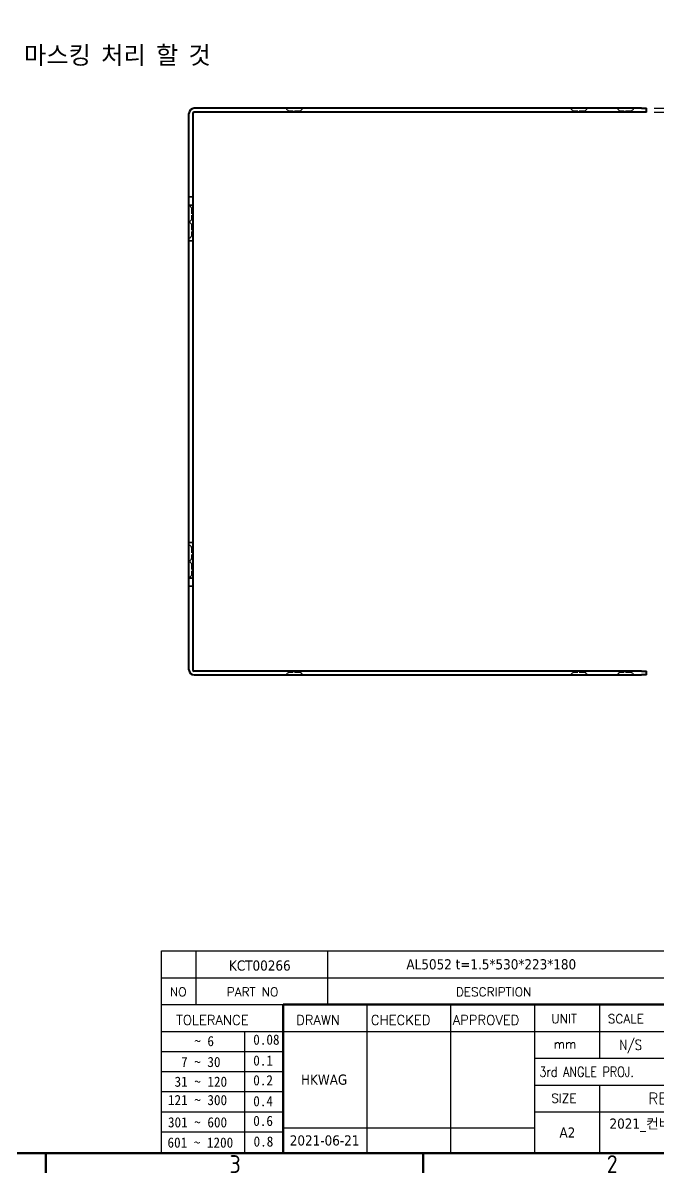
# Model space of a CAD drawing. Header units: millimetres. Extents: x 0 to 1188, y 0 to 840.
# Drawn here: x 733.6 to 983.4, y 12.1 to 464.7 of the extents above; entities that cross this region are included whole.
import ezdxf
from ezdxf.enums import TextEntityAlignment as Align

# ---------------------------------------------------------------- set-up
doc = ezdxf.new("R2010")
doc.units = ezdxf.units.MM
doc.header["$LTSCALE"] = 2
doc.linetypes.add('DASHED', pattern=[0.2067, 0.1654, -0.0413])
doc.layers.get('0').update_dxf_attribs({"color": 3, "lineweight": 25})
for name, color, linetype, lineweight in [('가려진 것(ISO)', 2, 'DASHED', 35), ('가시적인 것(ISO)', 3, 'Continuous', 40), ('경계(ISO)', 7, 'Continuous', 50), ('기호(ISO)', 5, 'Continuous', 25), ('제목(ISO)', 5, 'Continuous', 50), ('치수(ISO)', 2, 'Continuous', 25)]:
    doc.layers.add(name, color=color, linetype=linetype, lineweight=lineweight)
doc.styles.add('HAN_291', font='')
doc.styles.add('RC_284', font='ROMANC.shx')
doc.styles.add('RC_287', font='ROMANC.shx')
doc.styles.add('RC_292', font='ROMANC.shx')
doc.styles.add('문자 텍스트_PSTEK_POSCO', font='isocp.shx')
doc.styles.add('치수 텍스트_PSTEK_POSCO', font='isocp.shx')
doc.styles.add('텍스트 스타일198', font='tahoma.ttf')
doc.styles.add('텍스트 스타일333', font='ROMANC.shx', dxfattribs={"width": 0.800000011920929})
doc.styles.get('HAN_291').set_extended_font_data('GulimChe')
doc.dimstyles.new('치수_PSTEK_POSCO', dxfattribs={"dimscale": 2, "dimtxt": 3.5, "dimasz": 2.5, "dimexe": 2, "dimexo": 2.5, "dimgap": 1, "dimtad": 1, "dimrnd": 1e-08, "dimdsep": 46, "dimtxsty": '치수 텍스트_PSTEK_POSCO', "dimcen": 0.09, "dimdle": 10, "dimclrd": 7, "dimclre": 7, "dimclrt": 2, "dimadec": 1, "dimazin": 2, "dimtfac": 1, "dimtmove": 0, "dimatfit": 3, "dimfxl": 0, "dimtolj": 1, "dimlwd": -1, "dimlwe": -1, "dimarcsym": 0})
doc.dimstyles.new('치수_PSTEK_POSCO$7', dxfattribs={"dimscale": 2, "dimtxt": 3.5, "dimasz": 2.5, "dimexe": 2, "dimexo": 2.5, "dimgap": 1, "dimtad": 1, "dimrnd": 1e-08, "dimdsep": 46, "dimtxsty": '치수 텍스트_PSTEK_POSCO', "dimcen": 0.09, "dimdle": 10, "dimclrd": 7, "dimclre": 7, "dimclrt": 2, "dimadec": 1, "dimazin": 2, "dimtfac": 1, "dimtmove": 0, "dimatfit": 3, "dimfxl": 0, "dimtolj": 1, "dimlwd": -1, "dimlwe": -1, "dimarcsym": 0})

# ---------------------------------------------------------------- blocks, each defined once
blk = doc.blocks.new('경계 Default Border')
at = {"layer": '경계(ISO)'}
for p, q in [((371.25, 10), (371.25, 6.100000143051147)), ((445.4999923706055, 10), (445.4999923706055, 6.100000143051147))]:
    blk.add_line(p, q, dxfattribs=at)
at = {"layer": '경계(ISO)', "flags": 128}
blk.add_lwpolyline([(10, 10), (10, 410), (584.0000152587891, 410), (584.0000152587891, 10), (10, 10)], dxfattribs=at)
at = {"layer": '경계(ISO)', "color": 2, "char_height": 3.499999940395355, "attachment_point": 7, "style": '문자 텍스트_PSTEK_POSCO'}
for s, insert in [('3', (407.4049628911206, 6.066626997571438)), ('2', (481.6073627700749, 6.066626997571438))]:
    blk.add_mtext(s, dxfattribs=dict(at, insert=insert))
blk = doc.blocks.new('제목 블록 PSTEK')
at = {"color": 180}
for p, q in [((182.475792979055, 11.79100474011392), (182.4757929790549, 51.56524660363496)), ((182.4757929790549, 51.56524660363496), (372.4757929537551, 51.56524660363496)), ((189.2651435055721, 51.56524660363496), (189.2651435055722, 41.00524660363494)), ((215.2152739891528, 41.00524660363494), (215.2152739891528, 51.56524660363496)), ((182.475792979055, 46.2852466036349), (372.4757929537551, 46.28524660363492)), ((182.475792979055, 41.00524660363493), (206.451475290024, 41.00524660363493)), ((222.9401812389276, 11.79100474011392), (222.9401812389276, 41.00524660363494)), ((239.4288871878316, 11.79100474011392), (239.4288871878316, 41.00524660363494)), ((255.9175931367356, 11.79100474011392), (255.9175931367356, 41.00524660363494)), ((268.6918866058747, 41.00524660363494), (268.6918866058747, 30.44524660363498)), ((182.475792979055, 35.72524660363497), (206.451475290024, 35.72524660363497)), ((198.8621818849491, 12.02524660363491), (198.8621818849491, 35.72524660363497)), ((206.451475290024, 35.72524660363497), (372.4757929537551, 35.72524660363497)), ((182.475792979055, 31.77524660363492), (206.451475290024, 31.77524660363492)), ((255.917593136736, 30.44524660363498), (372.4757929537552, 30.44524660363501)), ((182.475792979055, 27.82524660363487), (206.451475290024, 27.82524660363487)), ((255.9175931367359, 25.16524660363502), (372.4757929537552, 25.165246603635)), ((268.6918866058744, 25.16524660363502), (268.6918866058744, 11.79100474011392)), ((182.475792979055, 23.87524660363505), (206.451475290024, 23.87524660363505)), ((182.475792979055, 19.92524660363478), (206.451475290024, 19.92524660363478)), ((255.9175931367359, 19.88524660363481), (310.0881549537553, 19.88524660363481)), ((182.475792979055, 15.97524660363496), (206.451475290024, 15.97524660363496)), ((206.451475290024, 16.74100474011396), (255.9175931367359, 16.74100474011396)), ((182.475792979055, 11.79100474011392), (372.4757929537551, 11.79100474011389))]:
    blk.add_line(p, q, dxfattribs=at)
at = {"color": 7, "lineweight": 50}
for p, q in [((206.4514752900237, 11.79100474011392), (206.4514752900237, 41.00524660363494)), ((206.451475290024, 41.00524660363494), (372.4757929537551, 41.00524660363496))]:
    blk.add_line(p, q, dxfattribs=at)
at = {"layer": '제목(ISO)', "lineweight": 18}
blk.add_line((182.475792979055, 35.72500474011393), (182.475792979055, 11.79100474011392), dxfattribs=at)
at = {"color": 2}
for s, height, style, p in [('NO', 1.742399930953979, 'RC_284', (184.135398793432, 42.62317362549192)), ('PART NO', 1.742399930953979, 'RC_284', (195.3359407378685, 42.62317362549192)), ('DESCRIPTION', 1.742399930953979, 'RC_284', (240.4025565652523, 42.62317362549192)), (' TOLERANCE', 1.899999976158142, 'RC_287', (184.0872874387979, 37.00893196870329)), ('DRAWN', 1.899999976158142, 'RC_287', (208.9766620976279, 37.00893196870329)), ('CHECKED', 1.899999976158142, 'RC_287', (223.6856844514997, 37.00893196870329)), ('APPROVED', 1.899999976158142, 'RC_287', (239.7795453577791, 37.00893196870329)), ('UNIT', 1.742399930953979, 'RC_284', (259.1652673287452, 37.34317362549218)), ('SCALE', 1.742399930953979, 'RC_284', (270.2934779252897, 37.34317362549218)), ('    ~ 6', 2.000000029802322, 'HAN_291', (183.7721304966814, 32.8176515608431)), ('0.08', 2.000000029802322, 'HAN_291', (200.5467345600617, 33.09873600004101)), ('mm', 1.742399930953979, 'RC_284', (259.6505418159997, 32.3543089683787)), ('  7 ~ 30', 2.000000029802322, 'HAN_291', (183.7721304966814, 28.70538114822415)), ('0.1', 2.000000029802322, 'HAN_291', (200.5467345600617, 28.98646558742206)), (' 31 ~ 120', 2.000000029802322, 'HAN_291', (183.7721304966814, 24.82628181916237)), ('0.2', 2.000000029802322, 'HAN_291', (200.5467345600617, 25.10736625836028)), ('121 ~ 300', 2.000000029802322, 'HAN_291', (183.7721304966814, 21.21401206133254)), ('0.4', 2.000000029802322, 'HAN_291', (200.5467345600617, 20.99509650053045)), ('SIZE', 1.742399930953979, 'RC_284', (259.1652673287452, 21.69497768947366)), ('REFERENCE', 2.178000062704086, 'RC_292', (278.2741065029841, 21.43214925458022)), ('301 ~ 600', 2.000000029802322, 'HAN_291', (183.7721304966814, 16.83491273227077)), ('0.6', 2.000000029802322, 'HAN_291', (200.5467345600617, 17.11599717146868)), ('601 ~ 1200', 2.000000029802322, 'HAN_291', (183.6802025156883, 12.84759660881125)), ('0.8', 2.000000029802322, 'HAN_291', (200.6097246063884, 13.05732192299702))]:
    blk.add_text(s, height=height, dxfattribs=dict(at, style=style)).set_placement(p)
at = {"color": 7, "style": '텍스트 스타일333', "width": 0.7999999523162842}
blk.add_text('N/S', height=2.000000029802322, dxfattribs=at).set_placement((274.7838860285014, 33.08524660363496), align=Align.MIDDLE_CENTER)
at = {"color": 2, "style": '텍스트 스타일333', "width": 0.7999999523162842}
blk.add_text('3rd ANGLE PROJ.', height=2.000000029802322, dxfattribs=at).set_placement((256.8430306642954, 26.76148381654429))
at = {"layer": '제목(ISO)', "color": 7, "style": '텍스트 스타일198'}
for tag, p in [('부품_번호_001', (195.7695533017279, 47.68004260673702)), ('설명_001', (230.6837384546629, 47.92245856837096)), ('재질_001', (290.6002202955571, 47.92524659519488)), ("3._Q'TY_001", (312.7051684940307, 47.92188863680521)), ('4._COLOR_001', (314.3877231694799, 49.65982273256562)), ('질량\\P3;_001', (350.2085769879711, 48.1643332325385)), ('4._COLOR_002', (318.4070313024109, 46.23594349391411)), ('1._MODEL_NAME_001', (324.6807983331864, 37.3878831132399)), ('제목_001', (334.103798716817, 32.12134217035067)), ('설계자_001', (209.9396160013646, 25.23446884679021)), ('부품_번호_001', (334.4287935549598, 26.8052465951949)), ('프로젝트_001', (270.6336253479604, 16.57669647447151)), ('시트_크기_001', (260.7896290458918, 14.81730632141838)), ('작성_날짜_001', (207.7280646059359, 13.26600473167383)), ('프로젝트_002', (280.6949477658097, 13.15015412004236))]:
    blk.add_attdef(tag, p, '', height=2.000000029802322, dxfattribs=at)
for tag, p in [('점검자', (231.1845342133799, 26.23312567187446)), ('엔지니어링_승인자', (247.673240162284, 26.23312567187446)), ('점검_날짜', (231.1845342133799, 14.26600474011394)), ('엔지니어링_승인_날짜', (247.6732401622839, 14.26600474011394))]:
    blk.add_attdef(tag, text='', height=2.000000029802322, dxfattribs=at).set_placement(p, align=Align.MIDDLE_CENTER)
blk = doc.blocks.new('*D37')
at = {"layer": 'Defpoints', "color": 0, "transparency": 16777216}
for p in [(976.8454950355433, 431.1160140008469), (1009.279501122857, 431.1160140008469), (976.8454950355432, 429.6160140008469)]:
    blk.add_point(p, dxfattribs=at)
at = {"layer": '치수(ISO)', "color": 7, "transparency": 16777216}
for p, q in [((1009.279501122857, 436.1160140008469), (1009.279501122857, 441.1160140008469)), ((981.8454950355433, 431.1160140008469), (1013.279501122857, 431.1160140008469)), ((1009.279501122857, 431.1160140008469), (1009.279501122857, 429.6160140008469)), ((981.8454950355432, 429.6160140008469), (1013.279501122857, 429.6160140008469)), ((1009.279501122857, 424.6160140008469), (1009.279501122857, 399.7367334213054))]:
    blk.add_line(p, q, dxfattribs=at)
for points in [[(1008.446167789524, 436.1160140008469), (1010.112834456191, 436.1160140008469), (1009.279501122857, 431.1160140008469)], [(1008.446167789524, 424.6160140008469), (1010.112834456191, 424.6160140008469), (1009.279501122857, 429.6160140008469)]]:
    blk.add_solid(points, dxfattribs=at)
at = {"layer": '치수(ISO)', "color": 2, "transparency": 16777216, "insert": (1003.779501122857, 401.7367334213056), "char_height": 7, "attachment_point": 4, "rotation": 90, "style": '치수 텍스트_PSTEK_POSCO'}
blk.add_mtext('\\A1;1.5t', dxfattribs=at)

msp = doc.modelspace()

# ---------------------------------------------------------------- linework, layer by layer
at = {"layer": '가려진 것(ISO)', "ltscale": 1.548747420310974}
for p, q in [((838.0954950355417, 429.9660140008474), (836.9454950355417, 431.1160140008474)), ((842.5954950355417, 429.9660140008474), (843.7454950355416, 431.1160140008474)), ((950.0954950355417, 429.9660140008464), (948.9454950355417, 431.1160140008465)), ((954.5954950355417, 429.9660140008464), (955.7454950355417, 431.1160140008463)), ((968.3954950355309, 429.9660140008463), (967.2454950355308, 431.1160140008463)), ((972.8954950355308, 429.9660140008463), (974.0454950355308, 431.1160140008462)), ((799.9954950354482, 391.8660140008477), (798.8454950354483, 393.0160140008477)), ((799.9954950354482, 387.3660140008477), (798.8454950354483, 386.2160140008477)), ((799.9954950355416, 385.3660140008478), (798.8454950355417, 386.5160140008477)), ((799.9954950355416, 380.8660140008477), (798.8454950355417, 379.7160140008477)), ((799.9954950355416, 258.3660140008477), (798.8454950355417, 259.5160140008477)), ((799.9954950355416, 253.8660140008477), (798.8454950355417, 252.7160140008477)), ((799.9954950354482, 251.8660140008477), (798.8454950354483, 253.0160140008477)), ((799.9954950354482, 247.3660140008477), (798.8454950354483, 246.2160140008477)), ((838.0954950355417, 209.2660140008481), (836.9454950355417, 208.1160140008481)), ((842.5954950355417, 209.2660140008481), (843.7454950355416, 208.1160140008481)), ((950.0954950355417, 209.2660140008491), (948.9454950355417, 208.116014000849)), ((954.5954950355417, 209.2660140008491), (955.7454950355417, 208.1160140008491)), ((968.3954950355309, 209.2660140008492), (967.2454950355308, 208.1160140008492)), ((972.8954950355308, 209.2660140008492), (974.0454950355308, 208.1160140008492))]:
    msp.add_line(p, q, dxfattribs=at)
at = {"layer": '가려진 것(ISO)', "ltscale": 6.731653690338135}
for p, q in [((842.5954950355417, 429.9660140008474), (838.0954950355418, 429.9660140008474)), ((954.5954950355417, 429.9660140008464), (950.0954950355418, 429.9660140008464)), ((972.8954950355308, 429.9660140008463), (968.3954950355309, 429.9660140008463)), ((799.9954950354482, 391.8660140008478), (799.9954950354482, 387.3660140008477)), ((799.9954950355416, 385.3660140008478), (799.9954950355416, 380.8660140008477)), ((799.9954950355416, 258.3660140008477), (799.9954950355416, 253.8660140008477)), ((799.9954950354482, 251.8660140008477), (799.9954950354482, 247.3660140008477)), ((842.5954950355417, 209.2660140008481), (838.0954950355418, 209.2660140008481)), ((954.5954950355417, 209.2660140008491), (950.0954950355418, 209.2660140008491)), ((972.8954950355308, 209.2660140008493), (968.3954950355309, 209.2660140008492))]:
    msp.add_line(p, q, dxfattribs=at)
at = {"layer": '가려진 것(ISO)', "ltscale": 0.3332219123840332}
for p, q in [((838.0954950355417, 429.6160140008474), (838.0954950355417, 429.9660140008474)), ((842.5954950355417, 429.6160140008474), (842.5954950355417, 429.9660140008474)), ((950.0954950355417, 429.6160140008464), (950.0954950355417, 429.9660140008464)), ((954.5954950355417, 429.6160140008464), (954.5954950355417, 429.9660140008464)), ((968.3954950355309, 429.6160140008462), (968.3954950355309, 429.9660140008463)), ((972.8954950355308, 429.6160140008462), (972.8954950355308, 429.9660140008462)), ((800.3454950354483, 391.8660140008477), (799.9954950354482, 391.8660140008477)), ((800.3454950354483, 387.3660140008477), (799.9954950354482, 387.3660140008477)), ((800.3454950355417, 385.3660140008478), (799.9954950355416, 385.3660140008478)), ((800.3454950355417, 380.8660140008477), (799.9954950355416, 380.8660140008477)), ((800.3454950355417, 258.3660140008477), (799.9954950355416, 258.3660140008477)), ((800.3454950355417, 253.8660140008477), (799.9954950355416, 253.8660140008477)), ((800.3454950354483, 251.8660140008477), (799.9954950354482, 251.8660140008477)), ((800.3454950354483, 247.3660140008477), (799.9954950354482, 247.3660140008477)), ((838.0954950355417, 209.2660140008481), (838.0954950355417, 209.6160140008481)), ((842.5954950355417, 209.2660140008481), (842.5954950355417, 209.6160140008481)), ((950.0954950355417, 209.2660140008491), (950.0954950355417, 209.6160140008491)), ((954.5954950355417, 209.2660140008491), (954.5954950355417, 209.6160140008491)), ((968.3954950355309, 209.2660140008492), (968.3954950355309, 209.6160140008492)), ((972.8954950355308, 209.2660140008493), (972.8954950355308, 209.6160140008493))]:
    msp.add_line(p, q, dxfattribs=at)
at = {"layer": '가려진 것(ISO)', "ltscale": 1.428422451019287}
for p, q in [((800.3454950355343, 396.2160140008477), (798.8454950355343, 396.2160140008477)), ((800.3454950355343, 393.0160140008477), (798.8454950355343, 393.0160140008477)), ((798.8454950354496, 378.9660140008477), (800.3454950354496, 378.9660140008477)), ((798.8454950354496, 260.2660140008477), (800.3454950354496, 260.2660140008477)), ((800.3454950355343, 246.2160140008477), (798.8454950355343, 246.2160140008477)), ((800.3454950355343, 243.0160140008477), (798.8454950355343, 243.0160140008477))]:
    msp.add_line(p, q, dxfattribs=at)
at = {"layer": '가시적인 것(ISO)'}
for p, q in [((976.8454950355432, 431.1160140008462), (800.8454950355433, 431.1160140008477)), ((976.8454950355432, 431.1160140008462), (978.8454950355426, 431.1160140008462)), ((978.8454950355426, 429.6160140008462), (978.8454950355426, 431.1160140008462)), ((798.8454950355433, 210.1160140008478), (798.8454950355433, 429.1160140008477)), ((800.3454950355432, 429.1160140008477), (800.3454950355432, 210.1160140008478)), ((976.8454950355432, 429.6160140008462), (800.8454950355433, 429.6160140008477)), ((978.8454950355426, 429.6160140008462), (976.8454950355432, 429.6160140008462)), ((976.8454950355432, 209.6160140008493), (800.8454950355433, 209.6160140008478)), ((976.8454950355432, 209.6160140008493), (978.8454950355426, 209.6160140008493)), ((978.8454950355426, 208.1160140008494), (978.8454950355426, 209.6160140008494)), ((800.8454950355433, 208.1160140008478), (976.8454950355432, 208.1160140008493)), ((978.8454950355426, 208.1160140008493), (976.8454950355432, 208.1160140008493))]:
    msp.add_line(p, q, dxfattribs=at)
for centre, radius, start, end in [((800.8454950355431, 429.1160140008478), 1.999999999999993, 90, 180), ((800.8454950355433, 429.1160140008477), 0.5000000000000426, 90, 180), ((800.8454950355431, 210.1160140008478), 2.000000000000013, 180, 270), ((800.8454950355433, 210.1160140008479), 0.5000000000000426, 180, 270)]:
    msp.add_arc(centre, radius, start, end, dxfattribs=at)

# ---------------------------------------------------------------- block references
at = {"xscale": 2, "yscale": 2, "zscale": 2}
msp.add_blockref('경계 Default Border', (0, 0), dxfattribs=at)
ref = msp.add_blockref('제목 블록 PSTEK', (423.0484140924897, -3.58200948022779), dxfattribs=dict(xscale=2, yscale=2, zscale=2))
ref.add_attrib('설계자_001', 'HKWAG', (842.9276460952188, 46.88692821335263), dxfattribs={"layer": '제목(ISO)', "color": 7, "height": 4.000000059604645, "style": '텍스트 스타일198'})
ref.add_attrib('프로젝트_001', '2021_컨버터_DC 750W 기구물', (964.3156647884103, 29.57138346871523), dxfattribs={"layer": '제목(ISO)', "color": 7, "height": 4.000000059604645, "style": '텍스트 스타일198'})
ref.add_attrib('시트_크기_001', 'A2', (944.6276721842731, 26.05260316260896), dxfattribs={"layer": '제목(ISO)', "color": 7, "height": 4.000000059604645, "style": '텍스트 스타일198'})
ref.add_attrib('작성_날짜_001', '2021-06-21', (838.5045433043616, 22.94999998311987), dxfattribs={"layer": '제목(ISO)', "color": 7, "height": 4.000000059604645, "style": '텍스트 스타일198'})
ref.add_attrib('설명_001', 'AL5052 t=1.5*530*223*180', (884.4158910018156, 92.26290765651414), dxfattribs={"layer": '제목(ISO)', "color": 7, "height": 4.000000059604645, "style": '텍스트 스타일198'})
ref.add_attrib('부품_번호_001', 'KCT00266', (814.5875206959453, 91.77807573324625), dxfattribs={"layer": '제목(ISO)', "color": 7, "height": 4.000000059604645, "style": '텍스트 스타일198'})

# ---------------------------------------------------------------- texts
at = {"layer": '기호(ISO)', "color": 2, "insert": (682.0153694284448, 451.6644591290037), "char_height": 6.99999988079071, "width": 127.1243903040886, "attachment_point": 4, "style": '치수 텍스트_PSTEK_POSCO'}
msp.add_mtext('{\\fSystem|b0|i0;\\H7.0000;해칭부\\fISOCP|b0|i0;\\H7.0000; \\fSystem|b0|i0;\\H7.0000;내측\\fISOCP|b0|i0;\\H7.0000; \\fSystem|b0|i0;\\H7.0000;마스킹\\fISOCP|b0|i0;\\H7.0000; \\fSystem|b0|i0;\\H7.0000;처리\\fISOCP|b0|i0;\\H7.0000; \\fSystem|b0|i0;\\H7.0000;할\\fISOCP|b0|i0;\\H7.0000; \\fSystem|b0|i0;\\H7.0000;것}', dxfattribs=at)

# ---------------------------------------------------------------- dimensions: what is measured, and where the dimension line sits
at = {"layer": '치수(ISO)', "color": 7}
dim = msp.add_linear_dim(base=(1009.279501122857, 431.1160140008469), p1=(976.8454950355432, 429.6160140008469), p2=(976.8454950355433, 431.1160140008469), angle=90, text='<>t', dimstyle='치수_PSTEK_POSCO', override={"dimdec": 2, "dimtp": 0, "dimtm": -0, "dimtdec": 2, "dimtofl": 1, "dimatfit": 1}, dxfattribs=at)
dim.commit()
dim.dimension.update_dxf_attribs({"geometry": '*D37', "text_midpoint": (1009.279501122857, 408.0367334213056), "dimtype": 160})

# ---------------------------------------------------------------- leaders
at = {"layer": '기호(ISO)', "color": 7, "annotation_type": 0, "has_hookline": 1, "hookline_direction": 0, "text_width": 115.6781569117447}
msp.add_leader([(653.1578501519465, 410.3420235995736), (675.0153694284448, 451.6644591290037), (680.0153694284448, 451.6644591290037)], dimstyle='치수_PSTEK_POSCO$7', override={"dimtad": 0}, dxfattribs=at)

doc.saveas('drawing.dxf')
